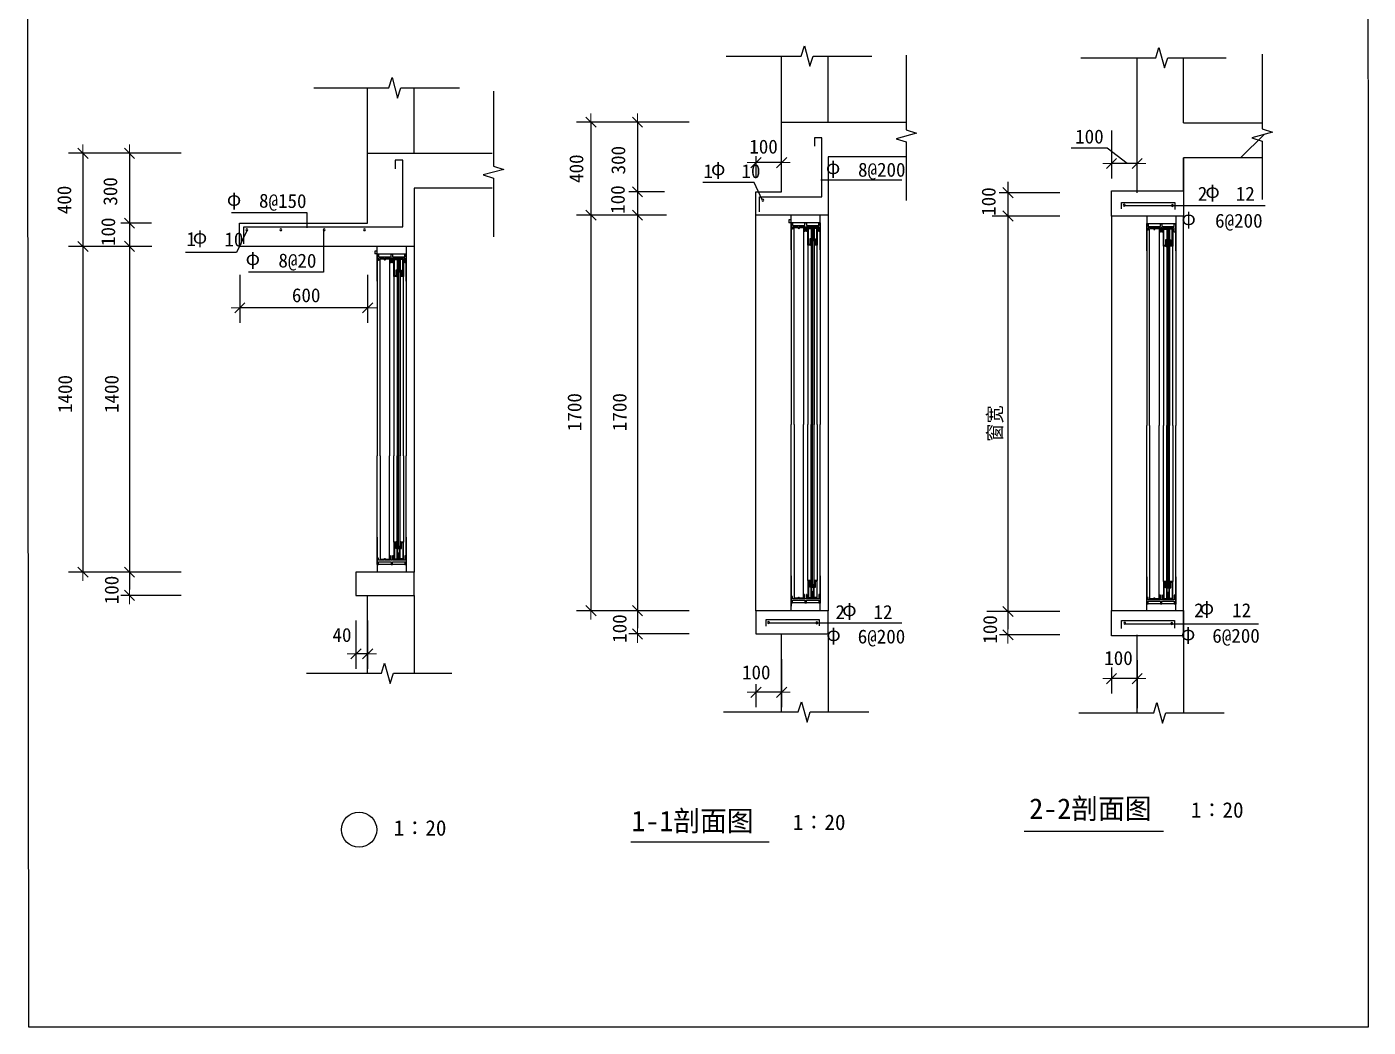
# Model space of a CAD drawing. Header units: metres. Extents: x -1759 to 27069, y -21294 to 19446.
# Drawn here: x -1759 to 27069, y -21294 to 201 of the extents above; entities that cross this region are included whole.
import ezdxf

# ---------------------------------------------------------------- set-up
doc = ezdxf.new("R2010")
doc.units = ezdxf.units.M
for name, color, linetype in [('CIR', 7, 'Continuous'), ('OTHER', 7, 'Continuous'), ('PUB_DIM', 3, 'Continuous'), ('PUB_TEXT', 7, 'Continuous'), ('PUB_WALL', 5, 'Continuous'), ('Q', 2, 'Continuous'), ('SLAB', 1, 'Continuous'), ('WALL', 5, 'Continuous'), ('WINDOW2', 3, 'Continuous')]:
    doc.layers.add(name, color=color, linetype=linetype)

# ---------------------------------------------------------------- blocks, each defined once
blk = doc.blocks.new('_DIMX')
at = {"lineweight": 15}
blk.add_line((-150, 0), (150, 0), dxfattribs=at)
blk.add_lwpolyline([(-87.76, -86.86), (86.86, 87.39)])

msp = doc.modelspace()

# ---------------------------------------------------------------- hatches: boundary and pattern name
h = msp.add_hatch()
h.set_pattern_fill('ANSI31', scale=1500)
h.paths.add_polyline_path([(22102.7, -2614.46), (22102.7, -2736.12), (22103.73, -2736.12), (22102.7, -2737.14), (22102.7, -3322.86), (23102.7, -3322.86), (23102.7, -2614.46), (24782.76, -2614.46), (24782.76, -2177.99), (24932.76, -2102.99), (24632.76, -2102.99), (24782.76, -2027.99), (24782.76, -1864.46), (23102.7, -1864.46), (23102.7, -463.61), (22633.92, -463.61), (22558.92, -313.61), (22558.92, -613.61), (22483.92, -463.61), (22102.7, -463.61), (22102.7, -1864.46)])
h = msp.add_hatch()
h.set_pattern_fill('ANSI31', scale=1500)
h.paths.add_polyline_path([(14461.25, -14098.17), (14462.27, -14098.17), (14461.25, -14099.19), (14461.25, -14519.05), (14736.6, -14519.05), (14811.6, -14669.05), (14811.6, -14369.05), (14886.6, -14519.05), (15461.25, -14519.05), (15461.25, -12845.3), (14461.25, -12845.3)])
h = msp.add_hatch()
h.set_pattern_fill('ANSI31', scale=1500)
h.paths.add_polyline_path([(22102.7, -14538.21), (22378.05, -14538.21), (22453.05, -14688.21), (22453.05, -14388.21), (22528.05, -14538.21), (23102.7, -14538.21), (23102.7, -12885.69), (22102.7, -12885.69)])

# ---------------------------------------------------------------- linework, layer by layer
for p, q in [((14461.25, -1845.3), (14461.25, -444.45)), ((15461.25, -1845.3), (15461.25, -444.45)), ((23102.7, -1864.46), (23102.7, -463.61)), ((5564.51, -2516.79), (5564.51, -1115.94)), ((6564.51, -2516.79), (6564.51, -1115.94)), ((11365.52, -1845.3), (10053.02, -1845.3)), ((11365.52, -1845.3), (10053.02, -1845.3)), ((10365.52, -1845.3), (10365.52, -3845.3)), ((10365.52, -1846.55), (10365.52, -1847.8)), ((12478.29, -1845.3), (11178.19, -1845.3)), ((11365.52, -1845.3), (11365.52, -12346.55)), ((14461.25, -2595.3), (14461.25, -1845.3)), ((21552.7, -2024.65), (21552.7, -3058.01)), ((447.77, -2516.79), (-864.73, -2516.79)), ((447.77, -2516.79), (-864.73, -2516.79)), ((-552.23, -2516.79), (-552.23, -4516.79)), ((-552.23, -2518.04), (-552.23, -2519.29)), ((1560.53, -2516.79), (260.43, -2516.79)), ((447.77, -2516.79), (447.77, -11518.04)), ((5564.51, -3266.79), (5564.51, -2516.79)), ((13911.25, -2574.89), (13911.25, -3038.86)), ((21458.01, -2409.14), (20689.07, -2409.14)), ((21888.39, -2735.92), (21458.01, -2409.14)), ((14462.27, -2716.96), (13912.27, -2716.96)), ((22103.73, -2736.12), (21553.73, -2736.12)), ((23102.7, -3322.86), (23102.7, -2614.46)), ((19328.2, -3130.45), (19328.2, -12365.71)), ((11944.01, -3345.3), (11178.19, -3345.3)), ((20440.97, -3364.46), (19140.87, -3364.46)), ((21552.7, -3322.86), (22102.7, -3322.86)), ((21552.7, -3864.46), (21552.7, -3322.86)), ((22102.7, -3322.86), (23102.7, -3322.86)), ((920.54, -4016.79), (260.43, -4016.79)), ((11365.52, -3845.3), (10053.02, -3845.3)), ((11365.52, -3845.3), (10053.02, -3845.3)), ((10365.52, -3846.55), (10365.52, -12344.05)), ((10365.52, -3846.55), (10365.52, -3847.8)), ((11991.21, -3845.3), (11178.19, -3845.3)), ((13911.25, -12345.3), (13911.25, -3845.3)), ((15461.25, -3845.3), (15461.25, -12345.3)), ((19328.2, -3864.46), (18991.7, -3864.46)), ((20440.97, -3864.46), (19140.87, -3864.46)), ((22102.7, -3864.46), (21552.7, -3864.46)), ((21552.7, -3864.46), (21552.7, -12344.09)), ((23102.7, -12344.09), (23102.7, -3864.46)), ((447.77, -4516.79), (-864.73, -4516.79)), ((447.77, -4516.79), (-864.73, -4516.79)), ((-552.23, -4518.04), (-552.23, -4519.29)), ((-552.23, -4518.04), (-552.23, -11515.54)), ((927.23, -4516.79), (260.43, -4516.79)), ((6564.51, -4516.79), (6564.51, -11516.79)), ((2818.41, -5126.47), (2818.41, -6159.83)), ((5564.51, -5126.47), (5564.51, -6159.83)), ((5565.53, -5837.94), (2819.44, -5837.94)), ((1560.53, -11516.79), (-864.73, -11516.79)), ((1560.53, -11516.79), (-864.73, -11516.79)), ((447.77, -11518.04), (447.77, -11891.79)), ((1560.53, -12016.79), (262.57, -12016.79)), ((1560.53, -12016.79), (262.57, -12016.79)), ((12478.29, -12345.3), (10053.02, -12345.3)), ((12478.29, -12345.3), (10053.02, -12345.3)), ((11365.52, -12346.55), (11365.52, -12720.3)), ((20440.97, -12364.46), (18875.85, -12364.46)), ((19328.2, -12365.71), (19328.2, -12739.46)), ((21552.7, -12344.09), (22102.7, -12344.09)), ((21552.7, -12885.69), (21552.7, -12344.09)), ((22102.7, -12344.09), (23102.7, -12344.09)), ((5314.51, -12558.19), (5314.51, -13591.55)), ((5564.51, -12558.19), (5564.51, -13591.55)), ((12478.29, -12845.3), (11180.33, -12845.3)), ((12478.29, -12845.3), (11180.33, -12845.3)), ((20440.97, -12864.46), (19143.01, -12864.46)), ((20440.97, -12864.46), (19143.01, -12864.46)), ((22102.7, -12885.69), (21552.7, -12885.69)), ((5565.53, -13269.66), (5315.53, -13269.66)), ((14461.25, -13386.7), (14461.25, -14420.06)), ((22102.7, -13405.86), (22102.7, -14439.22)), ((21552.7, -13568.33), (21552.7, -14126.47)), ((22103.73, -13804.57), (21553.73, -13804.57)), ((13911.25, -13922.62), (13911.25, -14420.06)), ((14462.27, -14098.17), (13912.27, -14098.17)), ((19674.23, -17080.05), (22667.19, -17080.05)), ((11221.85, -17313.67), (14192.76, -17313.67))]:
    msp.add_line(p, q)
msp.add_lwpolyline([(-1759.39, 19445.88), (27062.61, 19445.88), (27069.46, -21293.91), (-1719.28, -21293.91)], close=True)
msp.add_circle((5381.11, -17050.37), 379.25)
at = {"layer": 'CIR'}
for p, q in [((14667.54, -4007.8), (14617.54, -4007.8)), ((5770.8, -4679.29), (5720.8, -4679.29))]:
    msp.add_line(p, q, dxfattribs=at)
at = {"layer": 'OTHER'}
for p, q in [((14882.1, -426.31), (14952.1, -206.31)), ((14952.1, -206.31), (15072.1, -646.31)), ((22503.43, -461.96), (22573.43, -241.96)), ((22573.43, -241.96), (22693.43, -681.96)), ((13274.1, -426.31), (14882.1, -426.31)), ((15072.1, -646.31), (15142.1, -426.31)), ((15142.1, -426.31), (16399.24, -426.31)), ((17141.85, -404.49), (17141.85, -2012.49)), ((20895.44, -461.96), (22503.43, -461.96)), ((22693.43, -681.96), (22763.43, -461.96)), ((22763.43, -461.96), (24020.57, -461.96)), ((24791.85, -384.49), (24791.85, -1992.49)), ((4411.85, -1109.62), (6019.85, -1109.62)), ((6019.85, -1109.62), (6089.85, -889.62)), ((6089.85, -889.62), (6209.85, -1329.62)), ((6209.85, -1329.62), (6279.85, -1109.62)), ((6279.85, -1109.62), (7536.99, -1109.62)), ((8271.85, -1184.49), (8271.85, -2792.49)), ((17141.85, -2012.49), (17361.85, -2082.49)), ((24791.85, -1992.49), (25011.85, -2062.49)), ((17361.85, -2082.49), (16921.85, -2202.49)), ((16921.85, -2202.49), (17141.85, -2272.49)), ((17141.85, -2272.49), (17141.85, -3529.62)), ((25011.85, -2062.49), (24571.85, -2182.49)), ((24571.85, -2182.49), (24791.85, -2252.49)), ((24791.85, -2252.49), (24791.85, -3509.62)), ((8491.85, -2862.49), (8051.85, -2982.49)), ((8271.85, -2792.49), (8491.85, -2862.49)), ((8051.85, -2982.49), (8271.85, -3052.49)), ((8271.85, -3052.49), (8271.85, -4309.62)), ((5859.85, -13689.62), (5929.85, -13469.62)), ((5929.85, -13469.62), (6049.85, -13909.62)), ((4251.85, -13689.62), (5859.85, -13689.62)), ((6049.85, -13909.62), (6119.85, -13689.62)), ((6119.85, -13689.62), (7376.99, -13689.62)), ((14819.85, -14519.62), (14889.85, -14299.62)), ((14889.85, -14299.62), (15009.85, -14739.62)), ((22459.85, -14539.62), (22529.85, -14319.62)), ((22529.85, -14319.62), (22649.85, -14759.62)), ((13211.85, -14519.62), (14819.85, -14519.62)), ((15009.85, -14739.62), (15079.85, -14519.62)), ((15079.85, -14519.62), (16336.99, -14519.62)), ((20851.85, -14539.62), (22459.85, -14539.62)), ((22649.85, -14759.62), (22719.85, -14539.62)), ((22719.85, -14539.62), (23976.99, -14539.62))]:
    msp.add_line(p, q, dxfattribs=at)
at = {"layer": 'PUB_WALL'}
for p, q in [((14461.25, -1845.3), (15461.25, -1845.3)), ((15461.25, -1845.3), (17141.31, -1845.3)), ((23102.7, -1864.46), (24782.76, -1864.46)), ((5564.51, -2516.79), (6564.51, -2516.79)), ((6564.51, -2516.79), (8244.56, -2516.79)), ((14461.25, -3345.3), (14461.25, -2595.3)), ((15461.25, -2595.3), (15461.25, -3845.3)), ((17141.31, -2595.3), (15461.25, -2595.3)), ((24782.76, -2614.46), (23102.7, -2614.46)), ((5564.51, -4016.79), (5564.51, -3266.79)), ((6564.51, -3266.79), (6564.51, -4516.79)), ((8244.56, -3266.79), (6564.51, -3266.79)), ((13911.25, -3845.3), (13911.25, -3345.3)), ((13911.25, -3345.3), (14461.25, -3345.3)), ((23102.7, -3322.86), (23102.7, -3864.46)), ((2814.51, -4016.79), (5564.51, -4016.79)), ((2814.51, -4516.79), (2814.51, -4016.79)), ((14461.25, -3845.3), (13911.25, -3845.3)), ((15461.25, -3845.3), (14461.25, -3845.3)), ((14461.25, -3845.3), (14461.25, -3845.3)), ((14461.25, -3845.3), (14461.25, -3845.3)), ((23102.7, -3864.46), (22102.7, -3864.46)), ((5564.51, -4516.79), (2814.51, -4516.79)), ((6564.51, -4516.79), (5564.51, -4516.79)), ((5564.51, -4516.79), (5564.51, -4516.79)), ((5564.51, -4516.79), (5564.51, -4516.79)), ((5664.51, -4616.79), (5664.51, -4616.79)), ((6564.51, -11516.79), (5314.51, -11516.79)), ((5314.51, -11516.79), (5314.51, -12016.79)), ((6564.51, -12016.79), (6564.51, -11516.79)), ((5314.51, -12016.79), (5314.51, -12016.79)), ((5314.51, -12016.79), (5314.51, -12016.79)), ((5314.51, -12016.79), (5564.51, -12016.79)), ((5564.51, -13690.54), (5564.51, -12016.79)), ((5564.51, -12016.79), (6564.51, -12016.79)), ((6564.51, -12016.79), (6564.51, -13690.54)), ((6564.51, -12016.79), (6564.51, -12016.79)), ((15461.25, -12345.3), (13911.25, -12345.3)), ((13911.25, -12345.3), (13911.25, -12845.3)), ((15461.25, -12845.3), (15461.25, -12345.3)), ((23102.7, -12344.09), (23102.7, -12885.69)), ((13911.25, -12845.3), (13911.25, -12845.3)), ((13911.25, -12845.3), (13911.25, -12845.3)), ((13911.25, -12845.3), (14461.25, -12845.3)), ((14461.25, -12845.3), (15461.25, -12845.3)), ((14461.25, -14519.05), (14461.25, -12845.3)), ((15461.25, -12845.3), (15461.25, -12845.3)), ((15461.25, -12845.3), (15461.25, -14519.05)), ((22102.7, -14538.21), (22102.7, -12864.46)), ((23102.7, -12885.69), (22102.7, -12885.69)), ((23102.7, -12864.46), (23102.7, -14538.21))]:
    msp.add_line(p, q, dxfattribs=at)
at = {"layer": 'SLAB'}
for p, q in [((15324.63, -2183.72), (15167.32, -2183.72)), ((15167.32, -2183.72), (15167.32, -2364.11)), ((15324.63, -3448.56), (15324.63, -2183.72)), ((6322.08, -2664.05), (6158.85, -2664.05)), ((6158.85, -2664.05), (6158.85, -2851.61)), ((6322.08, -4093.02), (6322.08, -2664.05)), ((13870.25, -3144.9), (12770.59, -3144.9)), ((14048.33, -3514.65), (13870.25, -3144.9)), ((15305.91, -3090.04), (17049.43, -3090.04)), ((13986.55, -3777.52), (13986.55, -3448.56)), ((13986.55, -3448.56), (15324.63, -3448.56)), ((21768.85, -3711.95), (21768.85, -3571.84)), ((21768.85, -3571.84), (22914.23, -3571.84)), ((21824.05, -3639.43), (24856.68, -3639.43)), ((22914.23, -3571.84), (22914.23, -3721.12)), ((4267.83, -3799.15), (2638.81, -3799.15)), ((4267.83, -4116.76), (4267.83, -3799.15)), ((2973.89, -4166.68), (2745.19, -4644.99)), ((2904.6, -4458.35), (2904.6, -4093.02)), ((2904.6, -4093.02), (6322.08, -4093.02)), ((4618.06, -4162.57), (4618.06, -5071.54)), ((2745.19, -4644.99), (1652.4, -4644.99)), ((4618.06, -5071.54), (3007.73, -5071.54)), ((14129.24, -12674.84), (14129.24, -12531.43)), ((14129.24, -12531.43), (15272.04, -12531.43)), ((14182.59, -12607.21), (17046.77, -12607.21)), ((15272.04, -12531.43), (15272.04, -12666.87)), ((21768.53, -12725.33), (21768.53, -12554.92)), ((21768.53, -12554.92), (22906.02, -12554.92)), ((21824.05, -12624.05), (24709.18, -12624.05)), ((22906.02, -12554.92), (22906.02, -12720.68))]:
    msp.add_line(p, q, dxfattribs=at)
for points in [[(14041.16, -3522.28, 1), (14081.16, -3522.28, 1)], [(21804.05, -3630.77, 1), (21844.05, -3630.77, 1)], [(22840.73, -3636.56, 1), (22880.73, -3636.56, 1)], [(2950.86, -4158.74, 1), (2990.86, -4158.74, 1)], [(3678.65, -4158.74, 1), (3718.65, -4158.74, 1)], [(4609.56, -4158.74, 1), (4649.56, -4158.74, 1)], [(5479.8, -4158.74, 1), (5519.8, -4158.74, 1)], [(14162.59, -12598.56, 1), (14202.59, -12598.56, 1)], [(15199.27, -12604.34, 1), (15239.27, -12604.34, 1)], [(21816.1, -12615.39, 1), (21856.1, -12615.39, 1)], [(22826.27, -12621.18, 1), (22866.27, -12621.18, 1)]]:
    msp.add_lwpolyline(points, format="xyb", close=True, dxfattribs=at)
at = {"layer": 'WALL'}
for p, q in [((22102.7, -3364.46), (22102.7, -463.61)), ((14461.25, -3345.3), (14461.25, -2595.3)), ((15461.25, -2595.3), (15461.25, -3845.3)), ((17141.31, -2595.3), (15461.25, -2595.3)), ((23102.7, -2614.46), (23102.7, -3864.46)), ((24782.76, -2614.46), (23102.7, -2614.46)), ((5564.51, -4016.79), (5564.51, -3266.79)), ((6564.51, -3266.79), (6564.51, -4516.79)), ((8244.56, -3266.79), (6564.51, -3266.79)), ((13911.25, -3845.3), (13911.25, -3345.3)), ((13911.25, -3345.3), (14461.25, -3345.3)), ((22102.7, -3364.46), (22102.7, -3364.46)), ((2814.51, -4016.79), (5564.51, -4016.79)), ((2814.51, -4516.79), (2814.51, -4016.79)), ((14461.25, -3845.3), (13911.25, -3845.3)), ((15461.25, -3845.3), (14461.25, -3845.3)), ((14461.25, -3845.3), (14461.25, -3845.3)), ((14461.25, -3845.3), (14461.25, -3845.3)), ((23102.7, -3864.46), (22102.7, -3864.46)), ((5564.51, -4516.79), (2814.51, -4516.79)), ((6564.51, -4516.79), (5564.51, -4516.79)), ((5564.51, -4516.79), (5564.51, -4516.79)), ((5564.51, -4516.79), (5564.51, -4516.79)), ((6564.51, -11516.79), (5314.51, -11516.79)), ((5314.51, -11516.79), (5314.51, -12016.79)), ((6564.51, -12016.79), (6564.51, -11516.79)), ((5314.51, -12016.79), (5314.51, -12016.79)), ((5314.51, -12016.79), (5314.51, -12016.79)), ((5314.51, -12016.79), (5564.51, -12016.79)), ((5564.51, -13690.54), (5564.51, -12016.79)), ((5564.51, -12016.79), (6564.51, -12016.79)), ((6564.51, -12016.79), (6564.51, -13690.54)), ((6564.51, -12016.79), (6564.51, -12016.79)), ((13911.25, -12345.3), (13911.25, -12845.3)), ((15461.25, -12345.3), (13911.25, -12345.3)), ((15461.25, -12845.3), (15461.25, -12345.3)), ((23102.7, -12864.46), (23102.7, -12364.46)), ((13911.25, -12845.3), (14461.25, -12845.3)), ((13911.25, -12845.3), (13911.25, -12845.3)), ((13911.25, -12845.3), (13911.25, -12845.3)), ((14461.25, -14519.05), (14461.25, -12845.3)), ((14461.25, -12845.3), (15461.25, -12845.3)), ((15461.25, -12845.3), (15461.25, -14519.05)), ((15461.25, -12845.3), (15461.25, -12845.3)), ((22102.7, -12864.46), (22102.7, -12864.46)), ((22102.7, -12864.46), (22102.7, -12864.46)), ((22102.7, -12864.46), (22102.7, -12864.46)), ((22102.7, -14538.21), (22102.7, -12864.46)), ((22102.7, -12885.69), (22102.7, -12885.69)), ((22102.7, -12885.69), (22102.7, -12885.69)), ((23102.7, -12885.69), (22102.7, -12885.69)), ((22102.7, -12885.69), (22102.7, -12885.69)), ((23102.7, -12864.46), (23102.7, -12864.46))]:
    msp.add_line(p, q, dxfattribs=at)
at = {"layer": 'WINDOW2'}
for p, q in [((14617.54, -3945.3), (14617.54, -4007.8)), ((14667.54, -3945.3), (14617.54, -3945.3)), ((14667.54, -4593.84), (14667.54, -3845.3)), ((14667.54, -4007.8), (14667.54, -3945.3)), ((14667.54, -4007.8), (14667.54, -8345.3)), ((15292.54, -4012.26), (14667.54, -4012.26)), ((15292.54, -4593.84), (15292.54, -3845.3)), ((15292.54, -4007.8), (15292.54, -8345.3)), ((22309, -3864.46), (22309, -8364.46)), ((22309, -4612.99), (22309, -4026.96)), ((22934, -4031.41), (22309, -4031.41)), ((22934, -3864.46), (22934, -8364.46)), ((22934, -4612.99), (22934, -4026.96)), ((14730.04, -8345.3), (14730.04, -4117.18)), ((14812.86, -4117.18), (14730.04, -4117.18)), ((14812.86, -4123.79), (14812.86, -4117.18)), ((14819.11, -4123.79), (14812.86, -4123.79)), ((14850.36, -4123.79), (14844.11, -4123.79)), ((14850.36, -4123.79), (14850.36, -4117.18)), ((14933.17, -4117.18), (14850.36, -4117.18)), ((14933.17, -4117.18), (14933.17, -8345.3)), ((15159.73, -4182.8), (15097.23, -4182.8)), ((15159.73, -4207.8), (15097.23, -4207.8)), ((15115.98, -4123.79), (15109.73, -4123.79)), ((15115.98, -4266.82), (15109.73, -4266.82)), ((15115.98, -4123.79), (15115.98, -4266.82)), ((15122.23, -4129.68), (15122.23, -4101.55)), ((15134.73, -4129.68), (15122.23, -4129.68)), ((15134.73, -4129.68), (15134.73, -4101.55)), ((15140.98, -4123.79), (15140.98, -4266.82)), ((15147.23, -4123.79), (15140.98, -4123.79)), ((15147.23, -4266.82), (15140.98, -4266.82)), ((22454.31, -4136.34), (22371.5, -4136.34)), ((22371.5, -8364.46), (22371.5, -4136.34)), ((22454.31, -4142.94), (22454.31, -4136.34)), ((22460.56, -4142.94), (22454.31, -4142.94)), ((22491.81, -4142.94), (22485.56, -4142.94)), ((22574.62, -4136.34), (22491.81, -4136.34)), ((22491.81, -4142.94), (22491.81, -4136.34)), ((22574.62, -4136.34), (22574.62, -8364.46)), ((22801.19, -4201.96), (22738.69, -4201.96)), ((22801.19, -4226.96), (22738.69, -4226.96)), ((22757.44, -4142.94), (22751.19, -4142.94)), ((22757.44, -4285.98), (22751.19, -4285.98)), ((22757.44, -4142.94), (22757.44, -4285.98)), ((22763.69, -4148.84), (22763.69, -4120.71)), ((22776.19, -4148.84), (22763.69, -4148.84)), ((22776.19, -4148.84), (22776.19, -4120.71)), ((22788.69, -4142.94), (22782.44, -4142.94)), ((22782.44, -4142.94), (22782.44, -4285.98)), ((22788.69, -4285.98), (22782.44, -4285.98)), ((5770.8, -4683.74), (5770.8, -4516.79)), ((6395.8, -4516.79), (6395.8, -9016.79)), ((15026.92, -4492.18), (15026.92, -8345.3)), ((15081.61, -4367.18), (15175.36, -4398.43)), ((15175.36, -4367.18), (15081.61, -4398.43)), ((15081.61, -4492.18), (15097.23, -4507.8)), ((15097.23, -4398.43), (15097.23, -8345.3)), ((15159.73, -4398.43), (15097.23, -4398.43)), ((15128.48, -4398.43), (15128.48, -8345.3)), ((15159.73, -4398.43), (15159.73, -8345.3)), ((15175.36, -4492.18), (15159.73, -4507.8)), ((15230.04, -8345.3), (15230.04, -4492.18)), ((22668.37, -4511.34), (22668.37, -8364.46)), ((22816.81, -4386.34), (22723.06, -4417.59)), ((22723.06, -4386.34), (22816.81, -4417.59)), ((22723.06, -4511.34), (22738.69, -4526.96)), ((22801.19, -4417.59), (22738.69, -4417.59)), ((22738.69, -4417.59), (22738.69, -8364.46)), ((22769.94, -4417.59), (22769.94, -8364.46)), ((22801.19, -4417.59), (22801.19, -8364.46)), ((22816.81, -4511.34), (22801.19, -4526.96)), ((22871.5, -8364.46), (22871.5, -4511.34)), ((5720.8, -4616.79), (5720.8, -4679.29)), ((5770.8, -4616.79), (5720.8, -4616.79)), ((5770.8, -5265.32), (5770.8, -4679.29)), ((5770.8, -4679.29), (5770.8, -9016.79)), ((6395.8, -4683.74), (5770.8, -4683.74)), ((5916.12, -4788.67), (5833.3, -4788.67)), ((5833.3, -9016.79), (5833.3, -4788.67)), ((5916.12, -4795.27), (5916.12, -4788.67)), ((5922.37, -4795.27), (5916.12, -4795.27)), ((5953.62, -4795.27), (5947.37, -4795.27)), ((5953.62, -4795.27), (5953.62, -4788.67)), ((6036.43, -4788.67), (5953.62, -4788.67)), ((6036.43, -4788.67), (6036.43, -9016.79)), ((6262.99, -4854.29), (6200.49, -4854.29)), ((6262.99, -4879.29), (6200.49, -4879.29)), ((6219.24, -4795.27), (6212.99, -4795.27)), ((6219.24, -4795.27), (6219.24, -4938.31)), ((6225.49, -4801.17), (6225.49, -4773.04)), ((6237.99, -4801.17), (6225.49, -4801.17)), ((6237.99, -4801.17), (6237.99, -4773.04)), ((6244.24, -4795.27), (6244.24, -4938.31)), ((6250.49, -4795.27), (6244.24, -4795.27)), ((6395.8, -5265.32), (6395.8, -4679.29)), ((6130.18, -5163.67), (6130.18, -9016.79)), ((6184.87, -5038.67), (6278.62, -5069.92)), ((6278.62, -5038.67), (6184.87, -5069.92)), ((6184.87, -5163.67), (6200.49, -5179.29)), ((6262.99, -5069.92), (6200.49, -5069.92)), ((6200.49, -5069.92), (6200.49, -9016.79)), ((6219.24, -4938.31), (6212.99, -4938.31)), ((6231.74, -5069.92), (6231.74, -9016.79)), ((6250.49, -4938.31), (6244.24, -4938.31)), ((6262.99, -5069.92), (6262.99, -9016.79)), ((6278.62, -5163.67), (6262.99, -5179.29)), ((6333.3, -9016.79), (6333.3, -5163.67)), ((14667.54, -12345.3), (14667.54, -8345.3)), ((14730.04, -8345.3), (14730.04, -12073.43)), ((14933.17, -12073.43), (14933.17, -8345.3)), ((15026.92, -11698.43), (15026.92, -8345.3)), ((15097.23, -11792.18), (15097.23, -8345.3)), ((15128.48, -11792.18), (15128.48, -8345.3)), ((15159.73, -11792.18), (15159.73, -8345.3)), ((15230.04, -8345.3), (15230.04, -11698.43)), ((15292.54, -12345.3), (15292.54, -8345.3)), ((22309, -12344.09), (22309, -8364.46)), ((22371.5, -8364.46), (22371.5, -12092.59)), ((22574.62, -12092.59), (22574.62, -8364.46)), ((22668.37, -11717.59), (22668.37, -8364.46)), ((22738.69, -11811.34), (22738.69, -8364.46)), ((22769.94, -11811.34), (22769.94, -8364.46)), ((22801.19, -11811.34), (22801.19, -8364.46)), ((22871.5, -8364.46), (22871.5, -11717.59)), ((22934, -12344.09), (22934, -8364.46)), ((5770.8, -11354.29), (5770.8, -9016.79)), ((5833.3, -9016.79), (5833.3, -11244.92)), ((6036.43, -11244.92), (6036.43, -9016.79)), ((6130.18, -10869.92), (6130.18, -9016.79)), ((6200.49, -10963.67), (6200.49, -9016.79)), ((6231.74, -10963.67), (6231.74, -9016.79)), ((6262.99, -10963.67), (6262.99, -9016.79)), ((6333.3, -9016.79), (6333.3, -10869.92)), ((6395.8, -11354.29), (6395.8, -9016.79)), ((5770.8, -10768.26), (5770.8, -11354.29)), ((6184.87, -10869.92), (6200.49, -10854.29)), ((6278.62, -10869.92), (6262.99, -10854.29)), ((6395.8, -10768.26), (6395.8, -11513.15)), ((5916.12, -11238.31), (5916.12, -11244.92)), ((5922.37, -11238.31), (5916.12, -11238.31)), ((5953.62, -11238.31), (5947.37, -11238.31)), ((5953.62, -11238.31), (5953.62, -11244.92)), ((6184.87, -10994.92), (6278.62, -10963.67)), ((6278.62, -10994.92), (6184.87, -10963.67)), ((6262.99, -10963.67), (6200.49, -10963.67)), ((6262.99, -11154.29), (6200.49, -11154.29)), ((6262.99, -11179.29), (6200.49, -11179.29)), ((6219.24, -11095.27), (6212.99, -11095.27)), ((6219.24, -11238.31), (6212.99, -11238.31)), ((6219.24, -11238.31), (6219.24, -11095.27)), ((6237.99, -11232.42), (6225.49, -11232.42)), ((6225.49, -11232.42), (6225.49, -11260.54)), ((6237.99, -11232.42), (6237.99, -11260.54)), ((6244.24, -11238.31), (6244.24, -11095.27)), ((6250.49, -11095.27), (6244.24, -11095.27)), ((6250.49, -11238.31), (6244.24, -11238.31)), ((6395.8, -11349.84), (5770.8, -11349.84)), ((5770.8, -11354.29), (5770.8, -11516.79)), ((5916.12, -11244.92), (5833.3, -11244.92)), ((6036.43, -11244.92), (5953.62, -11244.92)), ((14667.54, -11596.77), (14667.54, -12182.8)), ((15081.61, -11698.43), (15097.23, -11682.8)), ((15175.36, -11823.43), (15081.61, -11792.18)), ((15081.61, -11823.43), (15175.36, -11792.18)), ((15159.73, -11792.18), (15097.23, -11792.18)), ((15175.36, -11698.43), (15159.73, -11682.8)), ((15292.54, -11596.77), (15292.54, -12182.8)), ((22309, -11615.93), (22309, -12201.96)), ((22723.06, -11717.59), (22738.69, -11701.96)), ((22723.06, -11842.59), (22816.81, -11811.34)), ((22816.81, -11842.59), (22723.06, -11811.34)), ((22801.19, -11811.34), (22738.69, -11811.34)), ((22816.81, -11717.59), (22801.19, -11701.96)), ((22934, -11615.93), (22934, -12201.96)), ((14812.86, -12073.43), (14730.04, -12073.43)), ((14819.11, -12066.82), (14812.86, -12066.82)), ((14812.86, -12066.82), (14812.86, -12073.43)), ((14850.36, -12066.82), (14844.11, -12066.82)), ((14850.36, -12066.82), (14850.36, -12073.43)), ((14933.17, -12073.43), (14850.36, -12073.43)), ((15159.73, -11982.8), (15097.23, -11982.8)), ((15159.73, -12007.8), (15097.23, -12007.8)), ((15115.98, -11923.79), (15109.73, -11923.79)), ((15115.98, -12066.82), (15109.73, -12066.82)), ((15115.98, -12066.82), (15115.98, -11923.79)), ((15122.23, -12060.93), (15122.23, -12089.05)), ((15134.73, -12060.93), (15122.23, -12060.93)), ((15134.73, -12060.93), (15134.73, -12089.05)), ((15147.23, -11923.79), (15140.98, -11923.79)), ((15140.98, -12066.82), (15140.98, -11923.79)), ((15147.23, -12066.82), (15140.98, -12066.82)), ((22454.31, -12092.59), (22371.5, -12092.59)), ((22454.31, -12085.98), (22454.31, -12092.59)), ((22460.56, -12085.98), (22454.31, -12085.98)), ((22491.81, -12085.98), (22485.56, -12085.98)), ((22491.81, -12085.98), (22491.81, -12092.59)), ((22574.62, -12092.59), (22491.81, -12092.59)), ((22801.19, -12001.96), (22738.69, -12001.96)), ((22801.19, -12026.96), (22738.69, -12026.96)), ((22757.44, -11942.94), (22751.19, -11942.94)), ((22757.44, -12085.98), (22751.19, -12085.98)), ((22757.44, -12085.98), (22757.44, -11942.94)), ((22776.19, -12080.09), (22763.69, -12080.09)), ((22763.69, -12080.09), (22763.69, -12108.21)), ((22776.19, -12080.09), (22776.19, -12108.21)), ((22782.44, -12085.98), (22782.44, -11942.94)), ((22788.69, -11942.94), (22782.44, -11942.94)), ((22788.69, -12085.98), (22782.44, -12085.98)), ((15292.54, -12178.35), (14667.54, -12178.35)), ((14667.54, -12182.8), (14667.54, -12245.3)), ((22934, -12197.51), (22309, -12197.51))]:
    msp.add_line(p, q, dxfattribs=at)
for points in [[(15008.17, -4101.55), (15008.17, -4195.3), (14995.67, -4195.3), (14995.67, -4101.55), (14964.42, -4101.55), (14964.42, -4195.3), (14951.92, -4195.3), (14951.92, -4101.55), (14837.86, -4101.55), (14837.86, -4129.68), (14825.36, -4129.68), (14825.36, -4101.55), (14698.79, -4101.55), (14698.79, -4149.1), (14667.54, -4149.1), (14667.54, -4012.26), (14698.79, -4012.26), (14698.79, -4070.3), (14964.42, -4070.3), (14964.42, -4012.26), (14995.67, -4012.26), (14995.67, -4070.3), (15261.29, -4070.3), (15261.29, -4012.26), (15292.54, -4012.26), (15292.54, -4195.3), (15261.29, -4195.3), (15261.29, -4101.55)], [(22649.62, -4120.71), (22649.62, -4214.46), (22637.12, -4214.46), (22637.12, -4120.71), (22605.87, -4120.71), (22605.87, -4214.46), (22593.37, -4214.46), (22593.37, -4120.71), (22479.31, -4120.71), (22479.31, -4148.84), (22466.81, -4148.84), (22466.81, -4120.71), (22340.25, -4120.71), (22340.25, -4168.26), (22309, -4168.26), (22309, -4031.41), (22340.25, -4031.41), (22340.25, -4089.46), (22605.87, -4089.46), (22605.87, -4031.41), (22637.12, -4031.41), (22637.12, -4089.46), (22902.75, -4089.46), (22902.75, -4031.41), (22934, -4031.41), (22934, -4214.46), (22902.75, -4214.46), (22902.75, -4120.71)], [(15175.36, -4367.18), (15081.61, -4367.18), (15081.61, -4492.18), (15026.92, -4492.18), (15026.92, -4117.18), (15109.73, -4117.18), (15109.73, -4354.68), (15147.23, -4354.68), (15147.23, -4117.18), (15230.04, -4117.18), (15230.04, -4492.18), (15175.36, -4492.18)], [(15069.11, -4479.68), (15039.42, -4479.68), (15039.42, -4129.68), (15097.23, -4129.68), (15097.23, -4354.68), (15069.11, -4354.68)], [(15187.86, -4354.68), (15187.86, -4479.68), (15217.54, -4479.68), (15217.54, -4129.68), (15159.73, -4129.68), (15159.73, -4354.68)], [(22816.81, -4386.34), (22723.06, -4386.34), (22723.06, -4511.34), (22668.37, -4511.34), (22668.37, -4136.34), (22751.19, -4136.34), (22751.19, -4373.84), (22788.69, -4373.84), (22788.69, -4136.34), (22871.5, -4136.34), (22871.5, -4511.34), (22816.81, -4511.34)], [(22710.56, -4498.84), (22680.87, -4498.84), (22680.87, -4148.84), (22738.69, -4148.84), (22738.69, -4373.84), (22710.56, -4373.84)], [(22829.31, -4373.84), (22829.31, -4498.84), (22859, -4498.84), (22859, -4148.84), (22801.19, -4148.84), (22801.19, -4373.84)], [(15175.36, -4398.43), (15081.61, -4398.43), (15081.61, -4367.18), (15175.36, -4367.18)], [(22816.81, -4417.59), (22723.06, -4417.59), (22723.06, -4386.34), (22816.81, -4386.34)], [(6111.43, -4773.04), (6111.43, -4866.79), (6098.93, -4866.79), (6098.93, -4773.04), (6067.68, -4773.04), (6067.68, -4866.79), (6055.18, -4866.79), (6055.18, -4773.04), (5941.12, -4773.04), (5941.12, -4801.17), (5928.62, -4801.17), (5928.62, -4773.04), (5802.05, -4773.04), (5802.05, -4820.59), (5770.8, -4820.59), (5770.8, -4683.74), (5802.05, -4683.74), (5802.05, -4741.79), (6067.68, -4741.79), (6067.68, -4683.74), (6098.93, -4683.74), (6098.93, -4741.79), (6364.55, -4741.79), (6364.55, -4683.74), (6395.8, -4683.74), (6395.8, -4866.79), (6364.55, -4866.79), (6364.55, -4773.04)], [(6278.62, -5038.67), (6184.87, -5038.67), (6184.87, -5163.67), (6130.18, -5163.67), (6130.18, -4788.67), (6212.99, -4788.67), (6212.99, -5026.17), (6250.49, -5026.17), (6250.49, -4788.67), (6333.3, -4788.67), (6333.3, -5163.67), (6278.62, -5163.67)], [(6172.37, -5151.17), (6142.68, -5151.17), (6142.68, -4801.17), (6200.49, -4801.17), (6200.49, -5026.17), (6172.37, -5026.17)], [(6291.12, -5026.17), (6291.12, -5151.17), (6320.8, -5151.17), (6320.8, -4801.17), (6262.99, -4801.17), (6262.99, -5026.17)], [(6278.62, -5069.92), (6184.87, -5069.92), (6184.87, -5038.67), (6278.62, -5038.67)], [(6278.62, -10994.92), (6184.87, -10994.92), (6184.87, -10869.92), (6130.18, -10869.92), (6130.18, -11244.92), (6212.99, -11244.92), (6212.99, -11007.42), (6250.49, -11007.42), (6250.49, -11244.92), (6333.3, -11244.92), (6333.3, -10869.92), (6278.62, -10869.92)], [(6172.37, -10882.42), (6142.68, -10882.42), (6142.68, -11232.42), (6200.49, -11232.42), (6200.49, -11007.42), (6172.37, -11007.42)], [(6291.12, -11007.42), (6291.12, -10882.42), (6320.8, -10882.42), (6320.8, -11232.42), (6262.99, -11232.42), (6262.99, -11007.42)], [(6111.43, -11260.54), (6111.43, -11166.79), (6098.93, -11166.79), (6098.93, -11260.54), (6067.68, -11260.54), (6067.68, -11166.79), (6055.18, -11166.79), (6055.18, -11260.54), (5941.12, -11260.54), (5941.12, -11232.42), (5928.62, -11232.42), (5928.62, -11260.54), (5802.05, -11260.54), (5802.05, -11212.99), (5770.8, -11212.99), (5770.8, -11349.84), (5802.05, -11349.84), (5802.05, -11291.79), (6067.68, -11291.79), (6067.68, -11349.84), (6098.93, -11349.84), (6098.93, -11291.79), (6364.55, -11291.79), (6364.55, -11349.84), (6395.8, -11349.84), (6395.8, -11166.79), (6364.55, -11166.79), (6364.55, -11260.54)], [(6278.62, -10963.67), (6184.87, -10963.67), (6184.87, -10994.92), (6278.62, -10994.92)], [(15175.36, -11823.43), (15081.61, -11823.43), (15081.61, -11698.43), (15026.92, -11698.43), (15026.92, -12073.43), (15109.73, -12073.43), (15109.73, -11835.93), (15147.23, -11835.93), (15147.23, -12073.43), (15230.04, -12073.43), (15230.04, -11698.43), (15175.36, -11698.43)], [(15069.11, -11710.93), (15039.42, -11710.93), (15039.42, -12060.93), (15097.23, -12060.93), (15097.23, -11835.93), (15069.11, -11835.93)], [(15175.36, -11792.18), (15081.61, -11792.18), (15081.61, -11823.43), (15175.36, -11823.43)], [(15187.86, -11835.93), (15187.86, -11710.93), (15217.54, -11710.93), (15217.54, -12060.93), (15159.73, -12060.93), (15159.73, -11835.93)], [(22816.81, -11842.59), (22723.06, -11842.59), (22723.06, -11717.59), (22668.37, -11717.59), (22668.37, -12092.59), (22751.19, -12092.59), (22751.19, -11855.09), (22788.69, -11855.09), (22788.69, -12092.59), (22871.5, -12092.59), (22871.5, -11717.59), (22816.81, -11717.59)], [(22710.56, -11730.09), (22680.87, -11730.09), (22680.87, -12080.09), (22738.69, -12080.09), (22738.69, -11855.09), (22710.56, -11855.09)], [(22816.81, -11811.34), (22723.06, -11811.34), (22723.06, -11842.59), (22816.81, -11842.59)], [(22829.31, -11855.09), (22829.31, -11730.09), (22859, -11730.09), (22859, -12080.09), (22801.19, -12080.09), (22801.19, -11855.09)], [(15008.17, -12089.05), (15008.17, -11995.3), (14995.67, -11995.3), (14995.67, -12089.05), (14964.42, -12089.05), (14964.42, -11995.3), (14951.92, -11995.3), (14951.92, -12089.05), (14837.86, -12089.05), (14837.86, -12060.93), (14825.36, -12060.93), (14825.36, -12089.05), (14698.79, -12089.05), (14698.79, -12041.51), (14667.54, -12041.51), (14667.54, -12178.35), (14698.79, -12178.35), (14698.79, -12120.3), (14964.42, -12120.3), (14964.42, -12178.35), (14995.67, -12178.35), (14995.67, -12120.3), (15261.29, -12120.3), (15261.29, -12178.35), (15292.54, -12178.35), (15292.54, -11995.3), (15261.29, -11995.3), (15261.29, -12089.05)], [(22649.62, -12108.21), (22649.62, -12014.46), (22637.12, -12014.46), (22637.12, -12108.21), (22605.87, -12108.21), (22605.87, -12014.46), (22593.37, -12014.46), (22593.37, -12108.21), (22479.31, -12108.21), (22479.31, -12080.09), (22466.81, -12080.09), (22466.81, -12108.21), (22340.25, -12108.21), (22340.25, -12060.66), (22309, -12060.66), (22309, -12197.51), (22340.25, -12197.51), (22340.25, -12139.46), (22605.87, -12139.46), (22605.87, -12197.51), (22637.12, -12197.51), (22637.12, -12139.46), (22902.75, -12139.46), (22902.75, -12197.51), (22934, -12197.51), (22934, -12014.46), (22902.75, -12014.46), (22902.75, -12108.21)]]:
    msp.add_lwpolyline(points, close=True, dxfattribs=at)
for centre, start, end in [((14831.61, -4123.79), 180, 0), ((15128.48, -4123.79), 180, 0), ((15128.48, -4266.82), 0, 180), ((22473.06, -4142.94), 180, 0), ((22769.94, -4142.94), 180, 0), ((22769.94, -4285.98), 0, 180), ((5934.87, -4795.27), 180, 0), ((6231.74, -4795.27), 180, 0), ((6231.74, -4938.31), 0, 180), ((5934.87, -11238.31), 0, 180), ((6231.74, -11095.27), 180, 0), ((6231.74, -11238.31), 0, 180), ((14831.61, -12066.82), 0, 180), ((15128.48, -11923.79), 180, 0), ((15128.48, -12066.82), 0, 180), ((22473.06, -12085.98), 0, 180), ((22769.94, -11942.94), 180, 0), ((22769.94, -12085.98), 0, 180)]:
    msp.add_arc(centre, 12.5, start, end, dxfattribs=at)

# ---------------------------------------------------------------- block references
at = {"xscale": 1.25, "yscale": 1.25, "zscale": 1.25}
for p, rotation in [((10365.52, -1845.3), 90), ((11365.52, -1845.3), 90), ((-552.23, -2516.79), 90), ((-552.23, -2516.79), 90), ((447.77, -2516.79), 270), ((13912.27, -2716.96), 180), ((14462.27, -2716.96), 180), ((21553.73, -2736.12), 180), ((22103.73, -2736.12), 180), ((11365.52, -3345.3), 90), ((19328.2, -3364.46), 270), ((10365.52, -3845.3), 90), ((11365.52, -3845.3), 270), ((19328.2, -3864.46), 90), ((447.77, -4016.79), 90), ((-552.23, -4516.79), 90), ((447.77, -4516.79), 270), ((2819.44, -5837.94), 180), ((5565.53, -5837.94), 180), ((-552.23, -11516.79), 270), ((447.77, -11516.79), 270), ((447.77, -12016.79), 270), ((447.77, -12016.79), 270), ((10365.52, -12345.3), 270), ((11365.52, -12345.3), 90), ((19328.2, -12364.46), 270), ((11365.52, -12845.3), 270), ((19328.2, -12864.46), 270), ((5315.53, -13269.66), 180), ((5565.53, -13269.66), 180), ((21553.73, -13804.57), 180), ((22103.73, -13804.57), 180), ((13912.27, -14098.17), 180), ((14462.27, -14098.17), 180)]:
    msp.add_blockref('_DIMX', p, dxfattribs=dict(at, rotation=rotation))

# ---------------------------------------------------------------- texts
for s, p in [('100', (20771.87, -2305.85)), ('600', (3938.48, -5716.26)), ('40', (4810.2, -13016.07)), ('100', (21397.36, -13511.9)), ('100', (13611.34, -13819.18))]:
    msp.add_text(s, height=300).set_placement(p)
for s, p in [('400', (10200.9, -3153.2)), ('300', (11101.66, -2970.41)), ('300', (183.91, -3641.9)), ('400', (-805.38, -3824.68)), ('100', (11090.64, -3816.77)), ('100', (19061.15, -3859.48)), ('100', (138.83, -4509.21)), ('1400', (-787.53, -8096.88)), ('1400', (211.96, -8096.88)), ('1700', (10159.73, -8485.71)), ('1700', (11129.71, -8485.71)), ('100', (211.96, -12206.29)), ('100', (11129.71, -13034.8)), ('100', (19092.39, -13053.96))]:
    msp.add_text(s, height=300, rotation=90).set_placement(p)
at = {"layer": 'PUB_DIM'}
msp.add_text('100', height=300, dxfattribs=at).set_placement((13768.61, -2522.57))
at = {"layer": 'PUB_TEXT'}
msp.add_text('窗宽', height=300, rotation=90, dxfattribs=at).set_placement((19195.66, -8711.25))
for s, height, p in [('2-2剖面图   ', 442, (19785.74, -16818.93)), ('1-1剖面图   ', 442, (11233.86, -17082.54)), ('1∶20', 333, (23258.74, -16793.06)), ('1∶20', 333, (6126.33, -17179.19)), ('1∶20', 333, (14703.2, -17057.22))]:
    msp.add_text(s, height=height, dxfattribs=at).set_placement(p)
at = {"layer": 'Q'}
for p in [(12945.2, -2987.67), (15414.37, -2962), (2539.35, -3643.5), (23570.62, -3474.61), (23056.22, -4057.56), (1807.35, -4457.67), (2943.13, -4918.05), (15764.91, -12461.6), (23448.24, -12423.66), (15424.63, -12996.17), (23045.18, -12979.38)]:
    msp.add_text('φ', height=300, dxfattribs=at).set_placement(p)
at = {"layer": 'SLAB'}
for s, p in [('1   10', (12783.86, -3050.71)), ('   8@200', (15493.14, -3019.27)), ('2   12', (23408.48, -3535.08)), ('   6@200', (23167.22, -4114.85)), ('2   12', (15622.17, -12522.93)), ('2   12', (23329.62, -12484.99)), ('   6@200', (15487.18, -13049.85)), ('   6@200', (23107.74, -13033.06))]:
    msp.add_text(s, height=300, dxfattribs=at).set_placement(p)
for s, p in [('   8@150', (2617.86, -3679.38)), ('1   10', (1668.76, -4508.2)), ('   8@20', (3034.48, -4963.54))]:
    msp.add_text(s, height=300, rotation=359.52, dxfattribs=at).set_placement(p)

doc.saveas('drawing.dxf')
